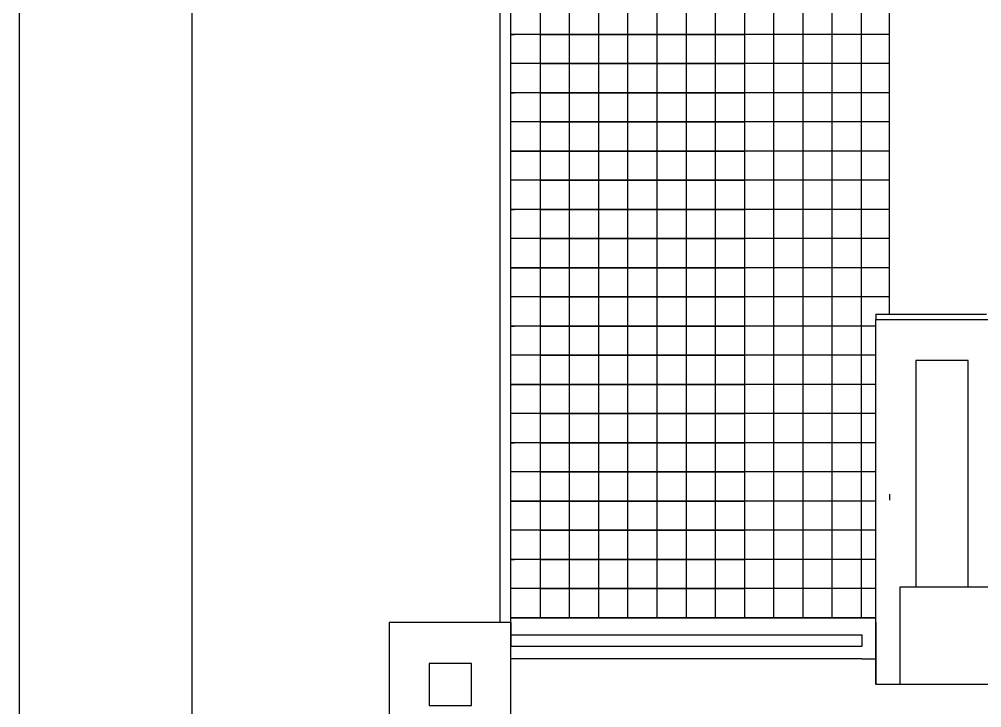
# Model space of a CAD drawing. Header units: millimetres. Extents: x 2377 to 4712, y -254 to 3188.
# Drawn here: x 2377.3 to 2461, y 1009.1 to 1069 of the extents above; entities that cross this region are included whole.
import ezdxf

# ---------------------------------------------------------------- set-up
doc = ezdxf.new("R2010")
doc.units = ezdxf.units.MM

msp = doc.modelspace()

# ---------------------------------------------------------------- linework, layer by layer
at = {"transparency": 33554687}
for p, q in [((2377.315, 1244.791), (2377.315, 947.791)), ((2392.365, 967.791), (2392.365, 1229.791)), ((2420.072, 1016.509), (2420.072, 1192.062)), ((2419.147, 1016.509), (2419.147, 1166.681)), ((2420.072, 1016.509), (2420.072, 1166.681)), ((2452.972, 1093.075), (2452.972, 1043.358)), ((2422.61, 1070.232), (2422.61, 1067.694)), ((2425.148, 1070.232), (2425.148, 1067.694)), ((2427.687, 1070.232), (2427.687, 1067.694)), ((2430.225, 1070.232), (2430.225, 1067.694)), ((2432.763, 1070.232), (2432.763, 1067.694)), ((2435.301, 1070.232), (2435.301, 1067.694)), ((2437.839, 1070.232), (2437.839, 1067.694)), ((2440.377, 1070.232), (2440.377, 1067.694)), ((2442.915, 1070.232), (2442.915, 1067.694)), ((2445.453, 1070.232), (2445.453, 1067.694)), ((2447.992, 1070.232), (2447.992, 1067.694)), ((2450.53, 1070.232), (2450.53, 1067.694)), ((2420.072, 1067.694), (2420.395, 1067.694)), ((2422.61, 1067.694), (2420.072, 1067.694)), ((2425.148, 1067.694), (2422.61, 1067.694)), ((2422.61, 1067.694), (2422.61, 1065.156)), ((2422.61, 1067.694), (2425.148, 1067.694)), ((2427.687, 1067.694), (2425.148, 1067.694)), ((2425.148, 1067.694), (2425.148, 1065.156)), ((2425.148, 1067.694), (2427.687, 1067.694)), ((2430.225, 1067.694), (2427.687, 1067.694)), ((2427.687, 1067.694), (2427.687, 1065.156)), ((2427.687, 1067.694), (2430.225, 1067.694)), ((2432.763, 1067.694), (2430.225, 1067.694)), ((2430.225, 1067.694), (2430.225, 1065.156)), ((2430.225, 1067.694), (2432.763, 1067.694)), ((2435.301, 1067.694), (2432.763, 1067.694)), ((2432.763, 1067.694), (2432.763, 1065.156)), ((2432.763, 1067.694), (2435.301, 1067.694)), ((2437.839, 1067.694), (2435.301, 1067.694)), ((2435.301, 1067.694), (2435.301, 1065.156)), ((2435.301, 1067.694), (2437.839, 1067.694)), ((2440.377, 1067.694), (2437.839, 1067.694)), ((2437.839, 1067.694), (2437.839, 1065.156)), ((2437.839, 1067.694), (2440.377, 1067.694)), ((2442.915, 1067.694), (2440.377, 1067.694)), ((2440.377, 1067.694), (2440.377, 1065.156)), ((2445.453, 1067.694), (2442.915, 1067.694)), ((2442.915, 1067.694), (2442.915, 1065.156)), ((2447.992, 1067.694), (2445.453, 1067.694)), ((2445.453, 1067.694), (2445.453, 1065.156)), ((2450.53, 1067.694), (2447.992, 1067.694)), ((2447.992, 1067.694), (2447.992, 1065.156)), ((2450.53, 1067.694), (2450.53, 1065.156)), ((2452.988, 1067.694), (2450.53, 1067.694)), ((2422.61, 1065.156), (2420.072, 1065.156)), ((2422.61, 1065.156), (2420.072, 1065.156)), ((2425.148, 1065.156), (2422.61, 1065.156)), ((2422.61, 1065.156), (2422.61, 1062.617)), ((2422.61, 1065.156), (2425.148, 1065.156)), ((2425.148, 1065.156), (2422.61, 1065.156)), ((2422.61, 1065.156), (2425.148, 1065.156)), ((2427.687, 1065.156), (2425.148, 1065.156)), ((2425.148, 1065.156), (2425.148, 1062.617)), ((2425.148, 1065.156), (2427.687, 1065.156)), ((2427.687, 1065.156), (2425.148, 1065.156)), ((2425.148, 1065.156), (2427.687, 1065.156)), ((2430.225, 1065.156), (2427.687, 1065.156)), ((2427.687, 1065.156), (2427.687, 1062.617)), ((2427.687, 1065.156), (2430.225, 1065.156)), ((2430.225, 1065.156), (2427.687, 1065.156)), ((2427.687, 1065.156), (2430.225, 1065.156)), ((2432.763, 1065.156), (2430.225, 1065.156)), ((2430.225, 1065.156), (2430.225, 1062.617)), ((2430.225, 1065.156), (2432.763, 1065.156)), ((2432.763, 1065.156), (2430.225, 1065.156)), ((2430.225, 1065.156), (2432.763, 1065.156)), ((2435.301, 1065.156), (2432.763, 1065.156)), ((2432.763, 1065.156), (2432.763, 1062.617)), ((2432.763, 1065.156), (2435.301, 1065.156)), ((2435.301, 1065.156), (2432.763, 1065.156)), ((2432.763, 1065.156), (2435.301, 1065.156)), ((2437.839, 1065.156), (2435.301, 1065.156)), ((2435.301, 1065.156), (2435.301, 1062.617)), ((2435.301, 1065.156), (2437.839, 1065.156)), ((2437.839, 1065.156), (2435.301, 1065.156)), ((2435.301, 1065.156), (2437.839, 1065.156)), ((2440.377, 1065.156), (2437.839, 1065.156)), ((2437.839, 1065.156), (2437.839, 1062.617)), ((2437.839, 1065.156), (2440.377, 1065.156)), ((2440.377, 1065.156), (2437.839, 1065.156)), ((2437.839, 1065.156), (2440.377, 1065.156)), ((2442.915, 1065.156), (2440.377, 1065.156)), ((2440.377, 1065.156), (2440.377, 1062.617)), ((2442.915, 1065.156), (2440.377, 1065.156)), ((2445.453, 1065.156), (2442.915, 1065.156)), ((2442.915, 1065.156), (2442.915, 1062.617)), ((2445.453, 1065.156), (2442.915, 1065.156)), ((2447.992, 1065.156), (2445.453, 1065.156)), ((2445.453, 1065.156), (2445.453, 1062.617)), ((2447.992, 1065.156), (2445.453, 1065.156)), ((2450.53, 1065.156), (2447.992, 1065.156)), ((2447.992, 1065.156), (2447.992, 1062.617)), ((2450.53, 1065.156), (2447.992, 1065.156)), ((2450.53, 1065.156), (2450.53, 1062.617)), ((2452.988, 1065.156), (2450.53, 1065.156)), ((2420.072, 1062.617), (2420.395, 1062.617)), ((2422.61, 1062.617), (2420.072, 1062.617)), ((2425.148, 1062.617), (2422.61, 1062.617)), ((2422.61, 1062.617), (2422.61, 1060.079)), ((2422.61, 1062.617), (2425.148, 1062.617)), ((2427.687, 1062.617), (2425.148, 1062.617)), ((2425.148, 1062.617), (2425.148, 1060.079)), ((2425.148, 1062.617), (2427.687, 1062.617)), ((2430.225, 1062.617), (2427.687, 1062.617)), ((2427.687, 1062.617), (2427.687, 1060.079)), ((2427.687, 1062.617), (2430.225, 1062.617)), ((2432.763, 1062.617), (2430.225, 1062.617)), ((2430.225, 1062.617), (2430.225, 1060.079)), ((2430.225, 1062.617), (2432.763, 1062.617)), ((2435.301, 1062.617), (2432.763, 1062.617)), ((2432.763, 1062.617), (2432.763, 1060.079)), ((2432.763, 1062.617), (2435.301, 1062.617)), ((2437.839, 1062.617), (2435.301, 1062.617)), ((2435.301, 1062.617), (2435.301, 1060.079)), ((2435.301, 1062.617), (2437.839, 1062.617)), ((2440.377, 1062.617), (2437.839, 1062.617)), ((2437.839, 1062.617), (2437.839, 1060.079)), ((2437.839, 1062.617), (2440.377, 1062.617)), ((2442.915, 1062.617), (2440.377, 1062.617)), ((2440.377, 1062.617), (2440.377, 1060.079)), ((2445.453, 1062.617), (2442.915, 1062.617)), ((2442.915, 1062.617), (2442.915, 1060.079)), ((2447.992, 1062.617), (2445.453, 1062.617)), ((2445.453, 1062.617), (2445.453, 1060.079)), ((2450.53, 1062.617), (2447.992, 1062.617)), ((2447.992, 1062.617), (2447.992, 1060.079)), ((2450.53, 1062.617), (2450.53, 1060.079)), ((2452.988, 1062.617), (2450.53, 1062.617)), ((2422.61, 1060.079), (2420.072, 1060.079)), ((2425.148, 1060.079), (2422.61, 1060.079)), ((2422.61, 1060.079), (2422.61, 1057.541)), ((2422.61, 1060.079), (2425.148, 1060.079)), ((2427.687, 1060.079), (2425.148, 1060.079)), ((2425.148, 1060.079), (2425.148, 1057.541)), ((2425.148, 1060.079), (2427.687, 1060.079)), ((2430.225, 1060.079), (2427.687, 1060.079)), ((2427.687, 1060.079), (2427.687, 1057.541)), ((2427.687, 1060.079), (2430.225, 1060.079)), ((2432.763, 1060.079), (2430.225, 1060.079)), ((2430.225, 1060.079), (2430.225, 1057.541)), ((2430.225, 1060.079), (2432.763, 1060.079)), ((2435.301, 1060.079), (2432.763, 1060.079)), ((2432.763, 1060.079), (2432.763, 1057.541)), ((2432.763, 1060.079), (2435.301, 1060.079)), ((2437.839, 1060.079), (2435.301, 1060.079)), ((2435.301, 1060.079), (2435.301, 1057.541)), ((2435.301, 1060.079), (2437.839, 1060.079)), ((2440.377, 1060.079), (2437.839, 1060.079)), ((2437.839, 1060.079), (2437.839, 1057.541)), ((2437.839, 1060.079), (2440.377, 1060.079)), ((2442.915, 1060.079), (2440.377, 1060.079)), ((2440.377, 1060.079), (2440.377, 1057.541)), ((2445.453, 1060.079), (2442.915, 1060.079)), ((2442.915, 1060.079), (2442.915, 1057.541)), ((2447.992, 1060.079), (2445.453, 1060.079)), ((2445.453, 1060.079), (2445.453, 1057.541)), ((2450.53, 1060.079), (2447.992, 1060.079)), ((2447.992, 1060.079), (2447.992, 1057.541)), ((2450.53, 1060.079), (2450.53, 1057.541)), ((2452.988, 1060.079), (2450.53, 1060.079)), ((2422.61, 1057.541), (2420.072, 1057.541)), ((2420.072, 1057.541), (2422.61, 1057.541)), ((2425.148, 1057.541), (2422.61, 1057.541)), ((2422.61, 1057.541), (2422.61, 1055.003)), ((2422.61, 1057.541), (2425.148, 1057.541)), ((2427.687, 1057.541), (2425.148, 1057.541)), ((2425.148, 1057.541), (2425.148, 1055.003)), ((2425.148, 1057.541), (2427.687, 1057.541)), ((2430.225, 1057.541), (2427.687, 1057.541)), ((2427.687, 1057.541), (2427.687, 1055.003)), ((2427.687, 1057.541), (2430.225, 1057.541)), ((2432.763, 1057.541), (2430.225, 1057.541)), ((2430.225, 1057.541), (2430.225, 1055.003)), ((2430.225, 1057.541), (2432.763, 1057.541)), ((2435.301, 1057.541), (2432.763, 1057.541)), ((2432.763, 1057.541), (2432.763, 1055.003)), ((2432.763, 1057.541), (2435.301, 1057.541)), ((2437.839, 1057.541), (2435.301, 1057.541)), ((2435.301, 1057.541), (2435.301, 1055.003)), ((2435.301, 1057.541), (2437.839, 1057.541)), ((2440.377, 1057.541), (2437.839, 1057.541)), ((2437.839, 1057.541), (2437.839, 1055.003)), ((2437.839, 1057.541), (2440.377, 1057.541)), ((2442.915, 1057.541), (2440.377, 1057.541)), ((2440.377, 1057.541), (2440.377, 1055.003)), ((2445.453, 1057.541), (2442.915, 1057.541)), ((2442.915, 1057.541), (2442.915, 1055.003)), ((2447.992, 1057.541), (2445.453, 1057.541)), ((2445.453, 1057.541), (2445.453, 1055.003)), ((2450.53, 1057.541), (2447.992, 1057.541)), ((2447.992, 1057.541), (2447.992, 1055.003)), ((2450.53, 1057.541), (2450.53, 1055.003)), ((2452.988, 1057.541), (2450.53, 1057.541)), ((2422.61, 1055.003), (2420.072, 1055.003)), ((2425.148, 1055.003), (2422.61, 1055.003)), ((2422.61, 1055.003), (2422.61, 1052.465)), ((2422.61, 1055.003), (2425.148, 1055.003)), ((2427.687, 1055.003), (2425.148, 1055.003)), ((2425.148, 1055.003), (2425.148, 1052.465)), ((2425.148, 1055.003), (2427.687, 1055.003)), ((2430.225, 1055.003), (2427.687, 1055.003)), ((2427.687, 1055.003), (2427.687, 1052.465)), ((2427.687, 1055.003), (2430.225, 1055.003)), ((2432.763, 1055.003), (2430.225, 1055.003)), ((2430.225, 1055.003), (2430.225, 1052.465)), ((2430.225, 1055.003), (2432.763, 1055.003)), ((2435.301, 1055.003), (2432.763, 1055.003)), ((2432.763, 1055.003), (2432.763, 1052.465)), ((2432.763, 1055.003), (2435.301, 1055.003)), ((2437.839, 1055.003), (2435.301, 1055.003)), ((2435.301, 1055.003), (2435.301, 1052.465)), ((2435.301, 1055.003), (2437.839, 1055.003)), ((2440.377, 1055.003), (2437.839, 1055.003)), ((2437.839, 1055.003), (2437.839, 1052.465)), ((2437.839, 1055.003), (2440.377, 1055.003)), ((2442.915, 1055.003), (2440.377, 1055.003)), ((2440.377, 1055.003), (2440.377, 1052.465)), ((2445.453, 1055.003), (2442.915, 1055.003)), ((2442.915, 1055.003), (2442.915, 1052.465)), ((2447.992, 1055.003), (2445.453, 1055.003)), ((2445.453, 1055.003), (2445.453, 1052.465)), ((2450.53, 1055.003), (2447.992, 1055.003)), ((2447.992, 1055.003), (2447.992, 1052.465)), ((2450.53, 1055.003), (2450.53, 1052.465)), ((2452.988, 1055.003), (2450.53, 1055.003)), ((2420.072, 1052.465), (2420.395, 1052.465)), ((2422.61, 1052.465), (2420.072, 1052.465)), ((2425.148, 1052.465), (2422.61, 1052.465)), ((2422.61, 1052.465), (2422.61, 1049.927)), ((2422.61, 1052.465), (2425.148, 1052.465)), ((2427.687, 1052.465), (2425.148, 1052.465)), ((2425.148, 1052.465), (2425.148, 1049.927)), ((2425.148, 1052.465), (2427.687, 1052.465)), ((2430.225, 1052.465), (2427.687, 1052.465)), ((2427.687, 1052.465), (2427.687, 1049.927)), ((2427.687, 1052.465), (2430.225, 1052.465)), ((2432.763, 1052.465), (2430.225, 1052.465)), ((2430.225, 1052.465), (2430.225, 1049.927)), ((2430.225, 1052.465), (2432.763, 1052.465)), ((2435.301, 1052.465), (2432.763, 1052.465)), ((2432.763, 1052.465), (2432.763, 1049.927)), ((2432.763, 1052.465), (2435.301, 1052.465)), ((2437.839, 1052.465), (2435.301, 1052.465)), ((2435.301, 1052.465), (2435.301, 1049.927)), ((2435.301, 1052.465), (2437.839, 1052.465)), ((2440.377, 1052.465), (2437.839, 1052.465)), ((2437.839, 1052.465), (2437.839, 1049.927)), ((2437.839, 1052.465), (2440.377, 1052.465)), ((2442.915, 1052.465), (2440.377, 1052.465)), ((2440.377, 1052.465), (2440.377, 1049.927)), ((2445.453, 1052.465), (2442.915, 1052.465)), ((2442.915, 1052.465), (2442.915, 1049.927)), ((2447.992, 1052.465), (2445.453, 1052.465)), ((2445.453, 1052.465), (2445.453, 1049.927)), ((2450.53, 1052.465), (2447.992, 1052.465)), ((2447.992, 1052.465), (2447.992, 1049.927)), ((2450.53, 1052.465), (2450.53, 1049.927)), ((2452.988, 1052.465), (2450.53, 1052.465)), ((2422.61, 1049.927), (2420.072, 1049.927)), ((2425.148, 1049.927), (2422.61, 1049.927)), ((2422.61, 1049.927), (2422.61, 1047.389)), ((2422.61, 1049.927), (2425.148, 1049.927)), ((2427.687, 1049.927), (2425.148, 1049.927)), ((2425.148, 1049.927), (2425.148, 1047.389)), ((2425.148, 1049.927), (2427.687, 1049.927)), ((2430.225, 1049.927), (2427.687, 1049.927)), ((2427.687, 1049.927), (2427.687, 1047.389)), ((2427.687, 1049.927), (2430.225, 1049.927)), ((2432.763, 1049.927), (2430.225, 1049.927)), ((2430.225, 1049.927), (2430.225, 1047.389)), ((2430.225, 1049.927), (2432.763, 1049.927)), ((2435.301, 1049.927), (2432.763, 1049.927)), ((2432.763, 1049.927), (2432.763, 1047.389)), ((2432.763, 1049.927), (2435.301, 1049.927)), ((2437.839, 1049.927), (2435.301, 1049.927)), ((2435.301, 1049.927), (2435.301, 1047.389)), ((2435.301, 1049.927), (2437.839, 1049.927)), ((2440.377, 1049.927), (2437.839, 1049.927)), ((2437.839, 1049.927), (2437.839, 1047.389)), ((2437.839, 1049.927), (2440.377, 1049.927)), ((2442.915, 1049.927), (2440.377, 1049.927)), ((2440.377, 1049.927), (2440.377, 1047.389)), ((2445.453, 1049.927), (2442.915, 1049.927)), ((2442.915, 1049.927), (2442.915, 1047.389)), ((2447.992, 1049.927), (2445.453, 1049.927)), ((2445.453, 1049.927), (2445.453, 1047.389)), ((2450.53, 1049.927), (2447.992, 1049.927)), ((2447.992, 1049.927), (2447.992, 1047.389)), ((2450.53, 1049.927), (2450.53, 1047.389)), ((2452.988, 1049.927), (2450.53, 1049.927)), ((2422.61, 1047.389), (2420.072, 1047.389)), ((2420.072, 1047.389), (2422.61, 1047.389)), ((2425.148, 1047.389), (2422.61, 1047.389)), ((2422.61, 1047.389), (2422.61, 1044.851)), ((2422.61, 1047.389), (2425.148, 1047.389)), ((2427.687, 1047.389), (2425.148, 1047.389)), ((2425.148, 1047.389), (2425.148, 1044.851)), ((2425.148, 1047.389), (2427.687, 1047.389)), ((2430.225, 1047.389), (2427.687, 1047.389)), ((2427.687, 1047.389), (2427.687, 1044.851)), ((2427.687, 1047.389), (2430.225, 1047.389)), ((2432.763, 1047.389), (2430.225, 1047.389)), ((2430.225, 1047.389), (2430.225, 1044.851)), ((2430.225, 1047.389), (2432.763, 1047.389)), ((2435.301, 1047.389), (2432.763, 1047.389)), ((2432.763, 1047.389), (2432.763, 1044.851)), ((2432.763, 1047.389), (2435.301, 1047.389)), ((2437.839, 1047.389), (2435.301, 1047.389)), ((2435.301, 1047.389), (2435.301, 1044.851)), ((2435.301, 1047.389), (2437.839, 1047.389)), ((2440.377, 1047.389), (2437.839, 1047.389)), ((2437.839, 1047.389), (2437.839, 1044.851)), ((2437.839, 1047.389), (2440.377, 1047.389)), ((2442.915, 1047.389), (2440.377, 1047.389)), ((2440.377, 1047.389), (2440.377, 1044.851)), ((2445.453, 1047.389), (2442.915, 1047.389)), ((2442.915, 1047.389), (2442.915, 1044.851)), ((2447.992, 1047.389), (2445.453, 1047.389)), ((2445.453, 1047.389), (2445.453, 1044.851)), ((2450.53, 1047.389), (2447.992, 1047.389)), ((2447.992, 1047.389), (2447.992, 1044.851)), ((2450.53, 1047.389), (2450.53, 1044.851)), ((2452.988, 1047.389), (2450.53, 1047.389)), ((2422.61, 1044.851), (2420.072, 1044.851)), ((2425.148, 1044.851), (2422.61, 1044.851)), ((2422.61, 1044.851), (2422.61, 1042.312)), ((2422.61, 1044.851), (2425.148, 1044.851)), ((2427.687, 1044.851), (2425.148, 1044.851)), ((2425.148, 1044.851), (2425.148, 1042.312)), ((2425.148, 1044.851), (2427.687, 1044.851)), ((2430.225, 1044.851), (2427.687, 1044.851)), ((2427.687, 1044.851), (2427.687, 1042.312)), ((2427.687, 1044.851), (2430.225, 1044.851)), ((2432.763, 1044.851), (2430.225, 1044.851)), ((2430.225, 1044.851), (2430.225, 1042.312)), ((2430.225, 1044.851), (2432.763, 1044.851)), ((2435.301, 1044.851), (2432.763, 1044.851)), ((2432.763, 1044.851), (2432.763, 1042.312)), ((2432.763, 1044.851), (2435.301, 1044.851)), ((2437.839, 1044.851), (2435.301, 1044.851)), ((2435.301, 1044.851), (2435.301, 1042.312)), ((2435.301, 1044.851), (2437.839, 1044.851)), ((2440.377, 1044.851), (2437.839, 1044.851)), ((2437.839, 1044.851), (2437.839, 1042.312)), ((2437.839, 1044.851), (2440.377, 1044.851)), ((2442.915, 1044.851), (2440.377, 1044.851)), ((2440.377, 1044.851), (2440.377, 1042.312)), ((2445.453, 1044.851), (2442.915, 1044.851)), ((2442.915, 1044.851), (2442.915, 1042.312)), ((2447.992, 1044.851), (2445.453, 1044.851)), ((2445.453, 1044.851), (2445.453, 1042.312)), ((2450.53, 1044.851), (2447.992, 1044.851)), ((2447.992, 1044.851), (2447.992, 1042.312)), ((2450.53, 1044.851), (2450.53, 1042.312)), ((2452.988, 1044.851), (2450.53, 1044.851)), ((2451.799, 1043.358), (2461.433, 1043.358)), ((2451.799, 1043.358), (2451.799, 1042.88)), ((2420.072, 1042.312), (2420.395, 1042.312)), ((2422.61, 1042.312), (2420.072, 1042.312)), ((2425.148, 1042.312), (2422.61, 1042.312)), ((2422.61, 1042.312), (2422.61, 1039.774)), ((2422.61, 1042.312), (2425.148, 1042.312)), ((2427.687, 1042.312), (2425.148, 1042.312)), ((2425.148, 1042.312), (2425.148, 1039.774)), ((2425.148, 1042.312), (2427.687, 1042.312)), ((2430.225, 1042.312), (2427.687, 1042.312)), ((2427.687, 1042.312), (2427.687, 1039.774)), ((2427.687, 1042.312), (2430.225, 1042.312)), ((2432.763, 1042.312), (2430.225, 1042.312)), ((2430.225, 1042.312), (2430.225, 1039.774)), ((2430.225, 1042.312), (2432.763, 1042.312)), ((2435.301, 1042.312), (2432.763, 1042.312)), ((2432.763, 1042.312), (2432.763, 1039.774)), ((2432.763, 1042.312), (2435.301, 1042.312)), ((2437.839, 1042.312), (2435.301, 1042.312)), ((2435.301, 1042.312), (2435.301, 1039.774)), ((2435.301, 1042.312), (2437.839, 1042.312)), ((2440.377, 1042.312), (2437.839, 1042.312)), ((2437.839, 1042.312), (2437.839, 1039.774)), ((2437.839, 1042.312), (2440.377, 1042.312)), ((2442.915, 1042.312), (2440.377, 1042.312)), ((2440.377, 1042.312), (2440.377, 1039.774)), ((2445.453, 1042.312), (2442.915, 1042.312)), ((2442.915, 1042.312), (2442.915, 1039.774)), ((2447.992, 1042.312), (2445.453, 1042.312)), ((2445.453, 1042.312), (2445.453, 1039.774)), ((2450.53, 1042.312), (2447.992, 1042.312)), ((2447.992, 1042.312), (2447.992, 1039.774)), ((2451.799, 1042.312), (2450.53, 1042.312)), ((2450.53, 1042.312), (2450.53, 1039.774)), ((2451.799, 1011.154), (2451.799, 1042.88)), ((2451.799, 1042.88), (2462.374, 1042.88)), ((2451.799, 1042.88), (2462.378, 1042.88)), ((2422.61, 1039.774), (2420.072, 1039.774)), ((2425.148, 1039.774), (2422.61, 1039.774)), ((2422.61, 1039.774), (2422.61, 1037.236)), ((2422.61, 1039.774), (2425.148, 1039.774)), ((2427.687, 1039.774), (2425.148, 1039.774)), ((2425.148, 1039.774), (2425.148, 1037.236)), ((2425.148, 1039.774), (2427.687, 1039.774)), ((2430.225, 1039.774), (2427.687, 1039.774)), ((2427.687, 1039.774), (2427.687, 1037.236)), ((2427.687, 1039.774), (2430.225, 1039.774)), ((2432.763, 1039.774), (2430.225, 1039.774)), ((2430.225, 1039.774), (2430.225, 1037.236)), ((2430.225, 1039.774), (2432.763, 1039.774)), ((2435.301, 1039.774), (2432.763, 1039.774)), ((2432.763, 1039.774), (2432.763, 1037.236)), ((2432.763, 1039.774), (2435.301, 1039.774)), ((2437.839, 1039.774), (2435.301, 1039.774)), ((2435.301, 1039.774), (2435.301, 1037.236)), ((2435.301, 1039.774), (2437.839, 1039.774)), ((2440.377, 1039.774), (2437.839, 1039.774)), ((2437.839, 1039.774), (2437.839, 1037.236)), ((2437.839, 1039.774), (2440.377, 1039.774)), ((2442.915, 1039.774), (2440.377, 1039.774)), ((2440.377, 1039.774), (2440.377, 1037.236)), ((2445.453, 1039.774), (2442.915, 1039.774)), ((2442.915, 1039.774), (2442.915, 1037.236)), ((2447.992, 1039.774), (2445.453, 1039.774)), ((2445.453, 1039.774), (2445.453, 1037.236)), ((2450.53, 1039.774), (2447.992, 1039.774)), ((2447.992, 1039.774), (2447.992, 1037.236)), ((2451.799, 1039.774), (2450.53, 1039.774)), ((2450.53, 1039.774), (2450.53, 1037.236)), ((2459.832, 1039.314), (2455.296, 1039.314)), ((2455.296, 1039.314), (2455.296, 1019.614)), ((2459.832, 1019.614), (2459.832, 1039.314)), ((2422.61, 1037.236), (2420.072, 1037.236)), ((2420.072, 1037.236), (2422.61, 1037.236)), ((2425.148, 1037.236), (2422.61, 1037.236)), ((2422.61, 1037.236), (2422.61, 1034.698)), ((2422.61, 1037.236), (2425.148, 1037.236)), ((2427.687, 1037.236), (2425.148, 1037.236)), ((2425.148, 1037.236), (2425.148, 1034.698)), ((2425.148, 1037.236), (2427.687, 1037.236)), ((2430.225, 1037.236), (2427.687, 1037.236)), ((2427.687, 1037.236), (2427.687, 1034.698)), ((2427.687, 1037.236), (2430.225, 1037.236)), ((2432.763, 1037.236), (2430.225, 1037.236)), ((2430.225, 1037.236), (2430.225, 1034.698)), ((2430.225, 1037.236), (2432.763, 1037.236)), ((2435.301, 1037.236), (2432.763, 1037.236)), ((2432.763, 1037.236), (2432.763, 1034.698)), ((2432.763, 1037.236), (2435.301, 1037.236)), ((2437.839, 1037.236), (2435.301, 1037.236)), ((2435.301, 1037.236), (2435.301, 1034.698)), ((2435.301, 1037.236), (2437.839, 1037.236)), ((2440.377, 1037.236), (2437.839, 1037.236)), ((2437.839, 1037.236), (2437.839, 1034.698)), ((2437.839, 1037.236), (2440.377, 1037.236)), ((2442.915, 1037.236), (2440.377, 1037.236)), ((2440.377, 1037.236), (2440.377, 1034.698)), ((2445.453, 1037.236), (2442.915, 1037.236)), ((2442.915, 1037.236), (2442.915, 1034.698)), ((2447.992, 1037.236), (2445.453, 1037.236)), ((2445.453, 1037.236), (2445.453, 1034.698)), ((2450.53, 1037.236), (2447.992, 1037.236)), ((2447.992, 1037.236), (2447.992, 1034.698)), ((2451.799, 1037.236), (2450.53, 1037.236)), ((2450.53, 1037.236), (2450.53, 1034.698)), ((2422.61, 1034.698), (2420.072, 1034.698)), ((2425.148, 1034.698), (2422.61, 1034.698)), ((2422.61, 1034.698), (2422.61, 1032.16)), ((2422.61, 1034.698), (2425.148, 1034.698)), ((2427.687, 1034.698), (2425.148, 1034.698)), ((2425.148, 1034.698), (2425.148, 1032.16)), ((2425.148, 1034.698), (2427.687, 1034.698)), ((2430.225, 1034.698), (2427.687, 1034.698)), ((2427.687, 1034.698), (2427.687, 1032.16)), ((2427.687, 1034.698), (2430.225, 1034.698)), ((2432.763, 1034.698), (2430.225, 1034.698)), ((2430.225, 1034.698), (2430.225, 1032.16)), ((2430.225, 1034.698), (2432.763, 1034.698)), ((2435.301, 1034.698), (2432.763, 1034.698)), ((2432.763, 1034.698), (2432.763, 1032.16)), ((2432.763, 1034.698), (2435.301, 1034.698)), ((2437.839, 1034.698), (2435.301, 1034.698)), ((2435.301, 1034.698), (2435.301, 1032.16)), ((2435.301, 1034.698), (2437.839, 1034.698)), ((2440.377, 1034.698), (2437.839, 1034.698)), ((2437.839, 1034.698), (2437.839, 1032.16)), ((2437.839, 1034.698), (2440.377, 1034.698)), ((2442.915, 1034.698), (2440.377, 1034.698)), ((2440.377, 1034.698), (2440.377, 1032.16)), ((2445.453, 1034.698), (2442.915, 1034.698)), ((2442.915, 1034.698), (2442.915, 1032.16)), ((2447.992, 1034.698), (2445.453, 1034.698)), ((2445.453, 1034.698), (2445.453, 1032.16)), ((2450.53, 1034.698), (2447.992, 1034.698)), ((2447.992, 1034.698), (2447.992, 1032.16)), ((2451.799, 1034.698), (2450.53, 1034.698)), ((2450.53, 1034.698), (2450.53, 1032.16)), ((2420.072, 1032.16), (2420.395, 1032.16)), ((2422.61, 1032.16), (2420.072, 1032.16)), ((2425.148, 1032.16), (2422.61, 1032.16)), ((2422.61, 1032.16), (2422.61, 1029.622)), ((2422.61, 1032.16), (2425.148, 1032.16)), ((2427.687, 1032.16), (2425.148, 1032.16)), ((2425.148, 1032.16), (2425.148, 1029.622)), ((2425.148, 1032.16), (2427.687, 1032.16)), ((2430.225, 1032.16), (2427.687, 1032.16)), ((2427.687, 1032.16), (2427.687, 1029.622)), ((2427.687, 1032.16), (2430.225, 1032.16)), ((2432.763, 1032.16), (2430.225, 1032.16)), ((2430.225, 1032.16), (2430.225, 1029.622)), ((2430.225, 1032.16), (2432.763, 1032.16)), ((2435.301, 1032.16), (2432.763, 1032.16)), ((2432.763, 1032.16), (2432.763, 1029.622)), ((2432.763, 1032.16), (2435.301, 1032.16)), ((2437.839, 1032.16), (2435.301, 1032.16)), ((2435.301, 1032.16), (2435.301, 1029.622)), ((2435.301, 1032.16), (2437.839, 1032.16)), ((2440.377, 1032.16), (2437.839, 1032.16)), ((2437.839, 1032.16), (2437.839, 1029.622)), ((2437.839, 1032.16), (2440.377, 1032.16)), ((2442.915, 1032.16), (2440.377, 1032.16)), ((2440.377, 1032.16), (2440.377, 1029.622)), ((2445.453, 1032.16), (2442.915, 1032.16)), ((2442.915, 1032.16), (2442.915, 1029.622)), ((2447.992, 1032.16), (2445.453, 1032.16)), ((2445.453, 1032.16), (2445.453, 1029.622)), ((2450.53, 1032.16), (2447.992, 1032.16)), ((2447.992, 1032.16), (2447.992, 1029.622)), ((2451.799, 1032.16), (2450.53, 1032.16)), ((2450.53, 1032.16), (2450.53, 1029.622)), ((2422.61, 1029.622), (2420.072, 1029.622)), ((2425.148, 1029.622), (2422.61, 1029.622)), ((2422.61, 1029.622), (2422.61, 1027.084)), ((2422.61, 1029.622), (2425.148, 1029.622)), ((2427.687, 1029.622), (2425.148, 1029.622)), ((2425.148, 1029.622), (2425.148, 1027.084)), ((2425.148, 1029.622), (2427.687, 1029.622)), ((2430.225, 1029.622), (2427.687, 1029.622)), ((2427.687, 1029.622), (2427.687, 1027.084)), ((2427.687, 1029.622), (2430.225, 1029.622)), ((2432.763, 1029.622), (2430.225, 1029.622)), ((2430.225, 1029.622), (2430.225, 1027.084)), ((2430.225, 1029.622), (2432.763, 1029.622)), ((2435.301, 1029.622), (2432.763, 1029.622)), ((2432.763, 1029.622), (2432.763, 1027.084)), ((2432.763, 1029.622), (2435.301, 1029.622)), ((2437.839, 1029.622), (2435.301, 1029.622)), ((2435.301, 1029.622), (2435.301, 1027.084)), ((2435.301, 1029.622), (2437.839, 1029.622)), ((2440.377, 1029.622), (2437.839, 1029.622)), ((2437.839, 1029.622), (2437.839, 1027.084)), ((2437.839, 1029.622), (2440.377, 1029.622)), ((2442.915, 1029.622), (2440.377, 1029.622)), ((2440.377, 1029.622), (2440.377, 1027.084)), ((2445.453, 1029.622), (2442.915, 1029.622)), ((2442.915, 1029.622), (2442.915, 1027.084)), ((2447.992, 1029.622), (2445.453, 1029.622)), ((2445.453, 1029.622), (2445.453, 1027.084)), ((2450.53, 1029.622), (2447.992, 1029.622)), ((2447.992, 1029.622), (2447.992, 1027.084)), ((2451.799, 1029.622), (2450.53, 1029.622)), ((2450.53, 1029.622), (2450.53, 1027.084)), ((2422.61, 1027.084), (2420.072, 1027.084)), ((2420.072, 1027.084), (2422.61, 1027.084)), ((2425.148, 1027.084), (2422.61, 1027.084)), ((2422.61, 1027.084), (2422.61, 1024.546)), ((2422.61, 1027.084), (2425.148, 1027.084)), ((2427.687, 1027.084), (2425.148, 1027.084)), ((2425.148, 1027.084), (2425.148, 1024.546)), ((2425.148, 1027.084), (2427.687, 1027.084)), ((2430.225, 1027.084), (2427.687, 1027.084)), ((2427.687, 1027.084), (2427.687, 1024.546)), ((2427.687, 1027.084), (2430.225, 1027.084)), ((2432.763, 1027.084), (2430.225, 1027.084)), ((2430.225, 1027.084), (2430.225, 1024.546)), ((2430.225, 1027.084), (2432.763, 1027.084)), ((2435.301, 1027.084), (2432.763, 1027.084)), ((2432.763, 1027.084), (2432.763, 1024.546)), ((2432.763, 1027.084), (2435.301, 1027.084)), ((2437.839, 1027.084), (2435.301, 1027.084)), ((2435.301, 1027.084), (2435.301, 1024.546)), ((2435.301, 1027.084), (2437.839, 1027.084)), ((2440.377, 1027.084), (2437.839, 1027.084)), ((2437.839, 1027.084), (2437.839, 1024.546)), ((2437.839, 1027.084), (2440.377, 1027.084)), ((2442.915, 1027.084), (2440.377, 1027.084)), ((2440.377, 1027.084), (2440.377, 1024.546)), ((2445.453, 1027.084), (2442.915, 1027.084)), ((2442.915, 1027.084), (2442.915, 1024.546)), ((2447.992, 1027.084), (2445.453, 1027.084)), ((2445.453, 1027.084), (2445.453, 1024.546)), ((2450.53, 1027.084), (2447.992, 1027.084)), ((2447.992, 1027.084), (2447.992, 1024.546)), ((2451.799, 1027.084), (2450.53, 1027.084)), ((2450.53, 1027.084), (2450.53, 1024.546)), ((2452.988, 1027.695), (2452.988, 1027.149)), ((2422.61, 1024.546), (2420.072, 1024.546)), ((2425.148, 1024.546), (2422.61, 1024.546)), ((2422.61, 1024.546), (2422.61, 1022.008)), ((2422.61, 1024.546), (2425.148, 1024.546)), ((2427.687, 1024.546), (2425.148, 1024.546)), ((2425.148, 1024.546), (2425.148, 1022.008)), ((2425.148, 1024.546), (2427.687, 1024.546)), ((2430.225, 1024.546), (2427.687, 1024.546)), ((2427.687, 1024.546), (2427.687, 1022.008)), ((2427.687, 1024.546), (2430.225, 1024.546)), ((2432.763, 1024.546), (2430.225, 1024.546)), ((2430.225, 1024.546), (2430.225, 1022.008)), ((2430.225, 1024.546), (2432.763, 1024.546)), ((2435.301, 1024.546), (2432.763, 1024.546)), ((2432.763, 1024.546), (2432.763, 1022.008)), ((2432.763, 1024.546), (2435.301, 1024.546)), ((2437.839, 1024.546), (2435.301, 1024.546)), ((2435.301, 1024.546), (2435.301, 1022.008)), ((2435.301, 1024.546), (2437.839, 1024.546)), ((2440.377, 1024.546), (2437.839, 1024.546)), ((2437.839, 1024.546), (2437.839, 1022.008)), ((2437.839, 1024.546), (2440.377, 1024.546)), ((2442.915, 1024.546), (2440.377, 1024.546)), ((2440.377, 1024.546), (2440.377, 1022.008)), ((2445.453, 1024.546), (2442.915, 1024.546)), ((2442.915, 1024.546), (2442.915, 1022.008)), ((2447.992, 1024.546), (2445.453, 1024.546)), ((2445.453, 1024.546), (2445.453, 1022.008)), ((2450.53, 1024.546), (2447.992, 1024.546)), ((2447.992, 1024.546), (2447.992, 1022.008)), ((2451.799, 1024.546), (2450.53, 1024.546)), ((2450.53, 1024.546), (2450.53, 1022.008)), ((2420.072, 1022.008), (2420.395, 1022.008)), ((2422.61, 1022.008), (2420.072, 1022.008)), ((2425.148, 1022.008), (2422.61, 1022.008)), ((2422.61, 1022.008), (2422.61, 1019.469)), ((2422.61, 1022.008), (2425.148, 1022.008)), ((2427.687, 1022.008), (2425.148, 1022.008)), ((2425.148, 1022.008), (2425.148, 1019.469)), ((2425.148, 1022.008), (2427.687, 1022.008)), ((2430.225, 1022.008), (2427.687, 1022.008)), ((2427.687, 1022.008), (2427.687, 1019.469)), ((2427.687, 1022.008), (2430.225, 1022.008)), ((2432.763, 1022.008), (2430.225, 1022.008)), ((2430.225, 1022.008), (2430.225, 1019.469)), ((2430.225, 1022.008), (2432.763, 1022.008)), ((2435.301, 1022.008), (2432.763, 1022.008)), ((2432.763, 1022.008), (2432.763, 1019.469)), ((2432.763, 1022.008), (2435.301, 1022.008)), ((2437.839, 1022.008), (2435.301, 1022.008)), ((2435.301, 1022.008), (2435.301, 1019.469)), ((2435.301, 1022.008), (2437.839, 1022.008)), ((2440.377, 1022.008), (2437.839, 1022.008)), ((2437.839, 1022.008), (2437.839, 1019.469)), ((2437.839, 1022.008), (2440.377, 1022.008)), ((2442.915, 1022.008), (2440.377, 1022.008)), ((2440.377, 1022.008), (2440.377, 1019.469)), ((2445.453, 1022.008), (2442.915, 1022.008)), ((2442.915, 1022.008), (2442.915, 1019.469)), ((2447.992, 1022.008), (2445.453, 1022.008)), ((2445.453, 1022.008), (2445.453, 1019.469)), ((2450.53, 1022.008), (2447.992, 1022.008)), ((2447.992, 1022.008), (2447.992, 1019.469)), ((2451.799, 1022.008), (2450.53, 1022.008)), ((2450.53, 1022.008), (2450.53, 1019.469)), ((2453.914, 1011.154), (2453.914, 1019.614)), ((2453.914, 1019.614), (2464.489, 1019.614)), ((2422.61, 1019.469), (2420.072, 1019.469)), ((2425.148, 1019.469), (2422.61, 1019.469)), ((2422.61, 1019.469), (2422.61, 1016.931)), ((2422.61, 1019.469), (2425.148, 1019.469)), ((2427.687, 1019.469), (2425.148, 1019.469)), ((2425.148, 1019.469), (2425.148, 1016.931)), ((2425.148, 1019.469), (2427.687, 1019.469)), ((2430.225, 1019.469), (2427.687, 1019.469)), ((2427.687, 1019.469), (2427.687, 1016.931)), ((2427.687, 1019.469), (2430.225, 1019.469)), ((2432.763, 1019.469), (2430.225, 1019.469)), ((2430.225, 1019.469), (2430.225, 1016.931)), ((2430.225, 1019.469), (2432.763, 1019.469)), ((2435.301, 1019.469), (2432.763, 1019.469)), ((2432.763, 1019.469), (2432.763, 1016.931)), ((2432.763, 1019.469), (2435.301, 1019.469)), ((2437.839, 1019.469), (2435.301, 1019.469)), ((2435.301, 1019.469), (2435.301, 1016.931)), ((2435.301, 1019.469), (2437.839, 1019.469)), ((2440.377, 1019.469), (2437.839, 1019.469)), ((2437.839, 1019.469), (2437.839, 1016.931)), ((2437.839, 1019.469), (2440.377, 1019.469)), ((2442.915, 1019.469), (2440.377, 1019.469)), ((2440.377, 1019.469), (2440.377, 1016.931)), ((2445.453, 1019.469), (2442.915, 1019.469)), ((2442.915, 1019.469), (2442.915, 1016.931)), ((2447.992, 1019.469), (2445.453, 1019.469)), ((2445.453, 1019.469), (2445.453, 1016.931)), ((2450.53, 1019.469), (2447.992, 1019.469)), ((2447.992, 1019.469), (2447.992, 1016.931)), ((2451.799, 1019.469), (2450.53, 1019.469)), ((2450.53, 1019.469), (2450.53, 1016.931)), ((2409.497, 1016.509), (2409.497, 1005.933)), ((2420.072, 1016.509), (2409.497, 1016.509)), ((2420.072, 1016.509), (2418.38, 1016.509)), ((2420.072, 1016.931), (2451.799, 1016.931)), ((2422.61, 1016.931), (2420.072, 1016.931)), ((2420.072, 1005.933), (2420.072, 1016.509)), ((2420.072, 1016.509), (2420.072, 1014.394)), ((2425.148, 1016.931), (2422.61, 1016.931)), ((2427.687, 1016.931), (2425.148, 1016.931)), ((2430.225, 1016.931), (2427.687, 1016.931)), ((2432.763, 1016.931), (2430.225, 1016.931)), ((2435.301, 1016.931), (2432.763, 1016.931)), ((2437.839, 1016.931), (2435.301, 1016.931)), ((2440.377, 1016.931), (2437.839, 1016.931)), ((2442.915, 1016.931), (2440.377, 1016.931)), ((2445.453, 1016.931), (2442.915, 1016.931)), ((2447.992, 1016.931), (2445.453, 1016.931)), ((2450.53, 1016.931), (2447.992, 1016.931)), ((2451.799, 1016.931), (2450.53, 1016.931)), ((2451.799, 1016.509), (2451.799, 1013.358)), ((2420.072, 1015.441), (2450.577, 1015.441)), ((2450.577, 1015.441), (2450.577, 1014.416)), ((2450.577, 1014.416), (2420.072, 1014.416)), ((2412.968, 1012.952), (2412.968, 1009.279)), ((2416.64, 1012.952), (2412.968, 1012.952)), ((2416.64, 1009.279), (2416.64, 1012.952)), ((2450.577, 1013.358), (2420.072, 1013.358)), ((2450.577, 1013.358), (2451.799, 1013.358)), ((2451.799, 1013.358), (2451.799, 1011.154)), ((2451.799, 1011.154), (2453.914, 1011.154)), ((2453.914, 1011.154), (2464.489, 1011.154)), ((2412.968, 1009.279), (2416.64, 1009.279))]:
    msp.add_line(p, q, dxfattribs=at)

doc.saveas('drawing.dxf')
